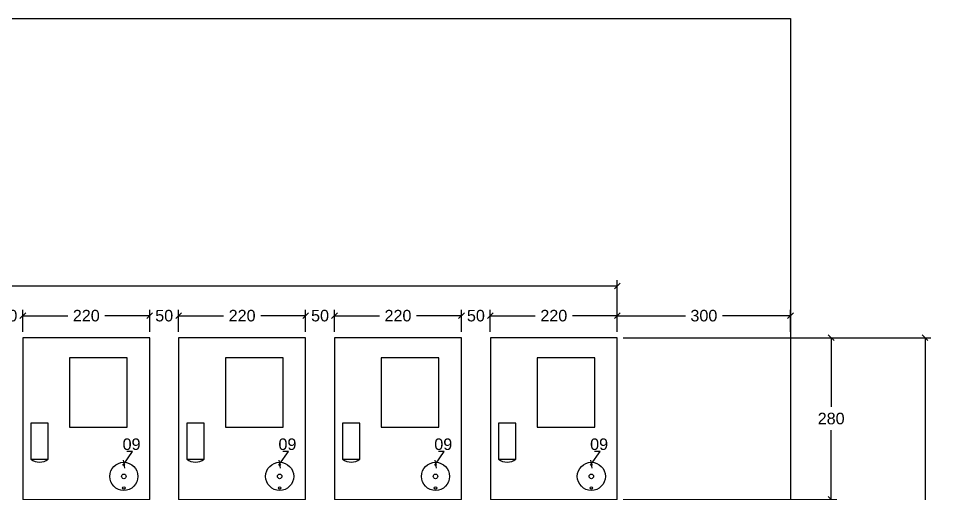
# Model space of a CAD drawing. Header units: millimetres. Extents: x 425 to 646, y 332 to 411.
# Drawn here: x 462.55 to 464.151, y 347.58 to 348.403 of the extents above; entities that cross this region are included whole.
import ezdxf

# ---------------------------------------------------------------- set-up
doc = ezdxf.new("R2010")
doc.units = ezdxf.units.MM
for name, color, linetype in [('Alvenaria', 7, 'Continuous'), ('Cotas', 1, 'Continuous'), ('QUADROS', 7, 'Continuous'), ('TXT', 7, 'Continuous')]:
    doc.layers.add(name, color=color, linetype=linetype)
doc.layers.add('VP', color=1, linetype='Continuous', plot=False)
doc.styles.add('ARIAL', font='arial.ttf')
doc.dimstyles.new('10', dxfattribs={"dimtxt": 0.02, "dimasz": 0.01, "dimexe": 0.01, "dimexo": 0.01, "dimgap": 0.09, "dimtad": 0, "dimtih": 1, "dimtoh": 1, "dimdec": 0, "dimlfac": 1000, "dimzin": 0, "dimdsep": 46, "dimtxsty": 'ARIAL', "dimblk": 'OBLIQUE', "dimcen": 0, "dimdle": 0.02, "dimclrt": 7, "dimadec": 0, "dimazin": 0, "dimtfac": 1, "dimtdec": 0, "dimtofl": 0, "dimtmove": 0, "dimatfit": 3, "dimldrblk": 'OBLIQUE', "dimfxl": 0, "dimtolj": 1, "dimtzin": 0, "dimarcsym": 0})
doc.dimstyles.new('RICARDO-1-10', dxfattribs={"dimtxt": 0.02, "dimasz": 0.01, "dimexe": 0.01, "dimexo": 0.01, "dimgap": 0.01, "dimtad": 0, "dimtih": 1, "dimtoh": 1, "dimdec": 0, "dimlfac": 1000, "dimzin": 0, "dimdsep": 46, "dimtxsty": 'ARIAL', "dimblk": 'OBLIQUE', "dimcen": 0, "dimclrt": 4, "dimadec": 0, "dimazin": 0, "dimtfac": 1, "dimtdec": 0, "dimtofl": 0, "dimtmove": 0, "dimatfit": 3, "dimldrblk": 'CLOSEDBLANK', "dimfxl": 0, "dimtolj": 1, "dimtzin": 0, "dimarcsym": 0})

# ---------------------------------------------------------------- blocks, each defined once
blk = doc.blocks.new('_Oblique')
at = {"color": 0, "linetype": 'ByBlock', "lineweight": -2}
blk.add_line((-0.5, -0.5), (0.5, 0.5), dxfattribs=at)
blk = doc.blocks.new('*D68')
at = {"layer": 'DEFPOINTS', "color": 0, "transparency": 16777216}
for p in [(463.3672, 347.8883), (463.3172, 347.8501), (463.3672, 347.8501)]:
    blk.add_point(p, dxfattribs=at)
at = {"layer": 'TXT', "color": 0, "lineweight": -2, "transparency": 16777216}
for p, q in [((463.3172, 347.8601), (463.3172, 347.8983)), ((463.3672, 347.8601), (463.3672, 347.8983)), ((463.3172, 347.8883), (463.3072, 347.8883)), ((463.3672, 347.8883), (463.3772, 347.8883))]:
    blk.add_line(p, q, dxfattribs=at)
at = {"layer": 'TXT', "color": 0, "lineweight": -2, "transparency": 16777216, "xscale": 0.01, "yscale": 0.01, "zscale": 0.01}
blk.add_blockref('_Oblique', (463.3172, 347.8883), dxfattribs=at)
at = {"layer": 'TXT', "color": 0, "lineweight": -2, "transparency": 16777216, "xscale": 0.01, "yscale": 0.01, "zscale": 0.01, "rotation": 180}
blk.add_blockref('_Oblique', (463.3672, 347.8883), dxfattribs=at)
at = {"layer": 'TXT', "color": 4, "transparency": 16777216, "insert": (463.3422, 347.8883), "char_height": 0.02, "attachment_point": 5, "style": 'ARIAL'}
blk.add_mtext('\\A1;50', dxfattribs=at)
blk = doc.blocks.new('_ClosedBlank')
at = {"color": 0, "linetype": 'ByBlock', "lineweight": -2}
for p, q in [((-1, 0.17), (0, 0)), ((-1, 0.17), (-1, -0.17)), ((0, 0), (-1, -0.17))]:
    blk.add_line(p, q, dxfattribs=at)
blk = doc.blocks.new('*D69')
at = {"layer": 'DEFPOINTS', "color": 0, "transparency": 16777216}
for p in [(463.5872, 347.8883), (463.3672, 347.8501), (463.5872, 347.8501)]:
    blk.add_point(p, dxfattribs=at)
at = {"layer": 'TXT', "color": 0, "lineweight": -2, "transparency": 16777216}
for p, q in [((463.3672, 347.8601), (463.3672, 347.8983)), ((463.5872, 347.8601), (463.5872, 347.8983)), ((463.3672, 347.8883), (463.445, 347.8883)), ((463.5872, 347.8883), (463.5095, 347.8883))]:
    blk.add_line(p, q, dxfattribs=at)
at = {"layer": 'TXT', "color": 0, "lineweight": -2, "transparency": 16777216, "xscale": 0.01, "yscale": 0.01, "zscale": 0.01, "rotation": 180}
blk.add_blockref('_Oblique', (463.3672, 347.8883), dxfattribs=at)
at = {"layer": 'TXT', "color": 0, "lineweight": -2, "transparency": 16777216, "xscale": 0.01, "yscale": 0.01, "zscale": 0.01}
blk.add_blockref('_Oblique', (463.5872, 347.8883), dxfattribs=at)
at = {"layer": 'TXT', "color": 4, "transparency": 16777216, "insert": (463.4772, 347.8883), "char_height": 0.02, "attachment_point": 5, "style": 'ARIAL'}
blk.add_mtext('\\A1;220', dxfattribs=at)
blk = doc.blocks.new('*D87')
at = {"layer": 'DEFPOINTS', "color": 0, "transparency": 16777216}
for p in [(462.5572, 347.8883), (462.5072, 347.8501), (462.5572, 347.8501)]:
    blk.add_point(p, dxfattribs=at)
at = {"layer": 'TXT', "color": 0, "lineweight": -2, "transparency": 16777216}
for p, q in [((462.5072, 347.8601), (462.5072, 347.8983)), ((462.5572, 347.8601), (462.5572, 347.8983)), ((462.5072, 347.8883), (462.4972, 347.8883)), ((462.5572, 347.8883), (462.5672, 347.8883))]:
    blk.add_line(p, q, dxfattribs=at)
at = {"layer": 'TXT', "color": 0, "lineweight": -2, "transparency": 16777216, "xscale": 0.01, "yscale": 0.01, "zscale": 0.01}
blk.add_blockref('_Oblique', (462.5072, 347.8883), dxfattribs=at)
at = {"layer": 'TXT', "color": 0, "lineweight": -2, "transparency": 16777216, "xscale": 0.01, "yscale": 0.01, "zscale": 0.01, "rotation": 180}
blk.add_blockref('_Oblique', (462.5572, 347.8883), dxfattribs=at)
at = {"layer": 'TXT', "color": 4, "transparency": 16777216, "insert": (462.5322, 347.8883), "char_height": 0.02, "attachment_point": 5, "style": 'ARIAL'}
blk.add_mtext('\\A1;50', dxfattribs=at)
blk = doc.blocks.new('*D88')
at = {"layer": 'DEFPOINTS', "color": 0, "transparency": 16777216}
for p in [(462.7772, 347.8883), (462.5572, 347.8501), (462.7772, 347.8501)]:
    blk.add_point(p, dxfattribs=at)
at = {"layer": 'TXT', "color": 0, "lineweight": -2, "transparency": 16777216}
for p, q in [((462.5572, 347.8601), (462.5572, 347.8983)), ((462.7772, 347.8601), (462.7772, 347.8983)), ((462.5572, 347.8883), (462.635, 347.8883)), ((462.7772, 347.8883), (462.6995, 347.8883))]:
    blk.add_line(p, q, dxfattribs=at)
at = {"layer": 'TXT', "color": 0, "lineweight": -2, "transparency": 16777216, "xscale": 0.01, "yscale": 0.01, "zscale": 0.01, "rotation": 180}
blk.add_blockref('_Oblique', (462.5572, 347.8883), dxfattribs=at)
at = {"layer": 'TXT', "color": 0, "lineweight": -2, "transparency": 16777216, "xscale": 0.01, "yscale": 0.01, "zscale": 0.01}
blk.add_blockref('_Oblique', (462.7772, 347.8883), dxfattribs=at)
at = {"layer": 'TXT', "color": 4, "transparency": 16777216, "insert": (462.6672, 347.8883), "char_height": 0.02, "attachment_point": 5, "style": 'ARIAL'}
blk.add_mtext('\\A1;220', dxfattribs=at)
blk = doc.blocks.new('*D89')
at = {"layer": 'DEFPOINTS', "color": 0, "transparency": 16777216}
for p in [(462.8272, 347.8883), (462.7772, 347.8501), (462.8272, 347.8501)]:
    blk.add_point(p, dxfattribs=at)
at = {"layer": 'TXT', "color": 0, "lineweight": -2, "transparency": 16777216}
for p, q in [((462.7772, 347.8601), (462.7772, 347.8983)), ((462.8272, 347.8601), (462.8272, 347.8983)), ((462.7772, 347.8883), (462.7672, 347.8883)), ((462.8272, 347.8883), (462.8372, 347.8883))]:
    blk.add_line(p, q, dxfattribs=at)
at = {"layer": 'TXT', "color": 0, "lineweight": -2, "transparency": 16777216, "xscale": 0.01, "yscale": 0.01, "zscale": 0.01}
blk.add_blockref('_Oblique', (462.7772, 347.8883), dxfattribs=at)
at = {"layer": 'TXT', "color": 0, "lineweight": -2, "transparency": 16777216, "xscale": 0.01, "yscale": 0.01, "zscale": 0.01, "rotation": 180}
blk.add_blockref('_Oblique', (462.8272, 347.8883), dxfattribs=at)
at = {"layer": 'TXT', "color": 4, "transparency": 16777216, "insert": (462.8022, 347.8883), "char_height": 0.02, "attachment_point": 5, "style": 'ARIAL'}
blk.add_mtext('\\A1;50', dxfattribs=at)
blk = doc.blocks.new('*D90')
at = {"layer": 'DEFPOINTS', "color": 0, "transparency": 16777216}
for p in [(463.0472, 347.8883), (462.8272, 347.8501), (463.0472, 347.8501)]:
    blk.add_point(p, dxfattribs=at)
at = {"layer": 'TXT', "color": 0, "lineweight": -2, "transparency": 16777216}
for p, q in [((462.8272, 347.8601), (462.8272, 347.8983)), ((463.0472, 347.8601), (463.0472, 347.8983)), ((462.8272, 347.8883), (462.905, 347.8883)), ((463.0472, 347.8883), (462.9695, 347.8883))]:
    blk.add_line(p, q, dxfattribs=at)
at = {"layer": 'TXT', "color": 0, "lineweight": -2, "transparency": 16777216, "xscale": 0.01, "yscale": 0.01, "zscale": 0.01, "rotation": 180}
blk.add_blockref('_Oblique', (462.8272, 347.8883), dxfattribs=at)
at = {"layer": 'TXT', "color": 0, "lineweight": -2, "transparency": 16777216, "xscale": 0.01, "yscale": 0.01, "zscale": 0.01}
blk.add_blockref('_Oblique', (463.0472, 347.8883), dxfattribs=at)
at = {"layer": 'TXT', "color": 4, "transparency": 16777216, "insert": (462.9372, 347.8883), "char_height": 0.02, "attachment_point": 5, "style": 'ARIAL'}
blk.add_mtext('\\A1;220', dxfattribs=at)
blk = doc.blocks.new('*D91')
at = {"layer": 'DEFPOINTS', "color": 0, "transparency": 16777216}
for p in [(463.0972, 347.8883), (463.0472, 347.8501), (463.0972, 347.8501)]:
    blk.add_point(p, dxfattribs=at)
at = {"layer": 'TXT', "color": 0, "lineweight": -2, "transparency": 16777216}
for p, q in [((463.0472, 347.8601), (463.0472, 347.8983)), ((463.0972, 347.8601), (463.0972, 347.8983)), ((463.0472, 347.8883), (463.0372, 347.8883)), ((463.0972, 347.8883), (463.1072, 347.8883))]:
    blk.add_line(p, q, dxfattribs=at)
at = {"layer": 'TXT', "color": 0, "lineweight": -2, "transparency": 16777216, "xscale": 0.01, "yscale": 0.01, "zscale": 0.01}
blk.add_blockref('_Oblique', (463.0472, 347.8883), dxfattribs=at)
at = {"layer": 'TXT', "color": 0, "lineweight": -2, "transparency": 16777216, "xscale": 0.01, "yscale": 0.01, "zscale": 0.01, "rotation": 180}
blk.add_blockref('_Oblique', (463.0972, 347.8883), dxfattribs=at)
at = {"layer": 'TXT', "color": 4, "transparency": 16777216, "insert": (463.0722, 347.8883), "char_height": 0.02, "attachment_point": 5, "style": 'ARIAL'}
blk.add_mtext('\\A1;50', dxfattribs=at)
blk = doc.blocks.new('*D92')
at = {"layer": 'DEFPOINTS', "color": 0, "transparency": 16777216}
for p in [(463.3172, 347.8883), (463.0972, 347.8501), (463.3172, 347.8501)]:
    blk.add_point(p, dxfattribs=at)
at = {"layer": 'TXT', "color": 0, "lineweight": -2, "transparency": 16777216}
for p, q in [((463.0972, 347.8601), (463.0972, 347.8983)), ((463.3172, 347.8601), (463.3172, 347.8983)), ((463.0972, 347.8883), (463.175, 347.8883)), ((463.3172, 347.8883), (463.2395, 347.8883))]:
    blk.add_line(p, q, dxfattribs=at)
at = {"layer": 'TXT', "color": 0, "lineweight": -2, "transparency": 16777216, "xscale": 0.01, "yscale": 0.01, "zscale": 0.01, "rotation": 180}
blk.add_blockref('_Oblique', (463.0972, 347.8883), dxfattribs=at)
at = {"layer": 'TXT', "color": 0, "lineweight": -2, "transparency": 16777216, "xscale": 0.01, "yscale": 0.01, "zscale": 0.01}
blk.add_blockref('_Oblique', (463.3172, 347.8883), dxfattribs=at)
at = {"layer": 'TXT', "color": 4, "transparency": 16777216, "insert": (463.2072, 347.8883), "char_height": 0.02, "attachment_point": 5, "style": 'ARIAL'}
blk.add_mtext('\\A1;220', dxfattribs=at)
blk = doc.blocks.new('*D93')
at = {"layer": 'DEFPOINTS', "color": 0, "transparency": 16777216}
for p in [(463.5872, 347.8501), (463.5872, 347.5701), (463.9577, 347.5701)]:
    blk.add_point(p, dxfattribs=at)
at = {"layer": 'TXT', "color": 0, "lineweight": -2, "transparency": 16777216}
for p, q in [((463.5972, 347.8501), (463.9677, 347.8501)), ((463.9577, 347.8501), (463.9577, 347.7303)), ((463.9577, 347.5701), (463.9577, 347.6898)), ((463.5972, 347.5701), (463.9677, 347.5701))]:
    blk.add_line(p, q, dxfattribs=at)
at = {"layer": 'TXT', "color": 0, "lineweight": -2, "transparency": 16777216, "xscale": 0.01, "yscale": 0.01, "zscale": 0.01}
for p, rotation in [((463.9577, 347.8501), 90), ((463.9577, 347.5701), 270)]:
    blk.add_blockref('_Oblique', p, dxfattribs=dict(at, rotation=rotation))
at = {"layer": 'TXT', "color": 4, "transparency": 16777216, "insert": (463.9577, 347.7101), "char_height": 0.02, "attachment_point": 5, "style": 'ARIAL'}
blk.add_mtext('\\A1;280', dxfattribs=at)
blk = doc.blocks.new('*D99')
at = {"layer": 'DEFPOINTS', "color": 0, "transparency": 16777216}
for p in [(463.9303, 347.8501), (463.9303, 346.2031), (464.1203, 346.2031)]:
    blk.add_point(p, dxfattribs=at)
at = {"layer": 'TXT', "color": 0, "lineweight": -2, "transparency": 16777216}
for p, q in [((463.9403, 347.8501), (464.1303, 347.8501)), ((464.1203, 347.8501), (464.1203, 347.0468)), ((464.1203, 346.2031), (464.1203, 347.0063)), ((463.9403, 346.2031), (464.1303, 346.2031))]:
    blk.add_line(p, q, dxfattribs=at)
at = {"layer": 'TXT', "color": 0, "lineweight": -2, "transparency": 16777216, "xscale": 0.01, "yscale": 0.01, "zscale": 0.01}
for p, rotation in [((464.1203, 347.8501), 90), ((464.1203, 346.2031), 270)]:
    blk.add_blockref('_Oblique', p, dxfattribs=dict(at, rotation=rotation))
at = {"layer": 'TXT', "color": 4, "transparency": 16777216, "insert": (464.1203, 347.0266), "char_height": 0.02, "attachment_point": 5, "style": 'ARIAL'}
blk.add_mtext('\\A1;1647', dxfattribs=at)
blk = doc.blocks.new('*D101')
at = {"layer": 'DEFPOINTS', "color": 0, "transparency": 16777216}
for p in [(463.8872, 347.8883), (463.5872, 347.8501), (463.8872, 347.8501)]:
    blk.add_point(p, dxfattribs=at)
at = {"layer": 'TXT', "color": 0, "lineweight": -2, "transparency": 16777216}
for p, q in [((463.5872, 347.8601), (463.5872, 347.8983)), ((463.8872, 347.8601), (463.8872, 347.8983)), ((463.5872, 347.8883), (463.7052, 347.8883)), ((463.8872, 347.8883), (463.7693, 347.8883))]:
    blk.add_line(p, q, dxfattribs=at)
at = {"layer": 'TXT', "color": 0, "lineweight": -2, "transparency": 16777216, "xscale": 0.01, "yscale": 0.01, "zscale": 0.01, "rotation": 180}
blk.add_blockref('_Oblique', (463.5872, 347.8883), dxfattribs=at)
at = {"layer": 'TXT', "color": 0, "lineweight": -2, "transparency": 16777216, "xscale": 0.01, "yscale": 0.01, "zscale": 0.01}
blk.add_blockref('_Oblique', (463.8872, 347.8883), dxfattribs=at)
at = {"layer": 'TXT', "color": 4, "transparency": 16777216, "insert": (463.7372, 347.8883), "char_height": 0.02, "attachment_point": 5, "style": 'ARIAL'}
blk.add_mtext('\\A1;300', dxfattribs=at)
blk = doc.blocks.new('*D110')
at = {"layer": 'DEFPOINTS', "color": 0, "transparency": 16777216}
for p in [(463.5872, 347.9397), (460.6667, 347.8501), (463.5872, 347.8501)]:
    blk.add_point(p, dxfattribs=at)
at = {"layer": 'VP', "color": 0, "lineweight": -2, "transparency": 16777216}
for p, q in [((460.6667, 347.8601), (460.6667, 347.9497)), ((460.6667, 347.9397), (462.0889, 347.9397)), ((463.5872, 347.9397), (462.1651, 347.9397)), ((463.5872, 347.8601), (463.5872, 347.9497))]:
    blk.add_line(p, q, dxfattribs=at)
at = {"layer": 'VP', "color": 0, "lineweight": -2, "transparency": 16777216, "xscale": 0.01, "yscale": 0.01, "zscale": 0.01, "rotation": 180}
blk.add_blockref('_Oblique', (460.6667, 347.9397), dxfattribs=at)
at = {"layer": 'VP', "color": 0, "lineweight": -2, "transparency": 16777216, "xscale": 0.01, "yscale": 0.01, "zscale": 0.01}
blk.add_blockref('_Oblique', (463.5872, 347.9397), dxfattribs=at)
at = {"layer": 'VP', "color": 4, "transparency": 16777216, "insert": (462.127, 347.9397), "char_height": 0.02, "attachment_point": 5, "style": 'ARIAL'}
blk.add_mtext('\\A1;2921', dxfattribs=at)

msp = doc.modelspace()

# ---------------------------------------------------------------- linework, layer by layer
at = {"layer": 'Alvenaria'}
msp.add_lwpolyline([(459.74703, 346.20305), (459.74703, 348.40305), (463.58724, 348.40305), (463.88724, 348.40305), (463.88724, 346.20305)], dxfattribs=at)
at = {"layer": 'QUADROS', "color": 7}
for points in [[(462.55724, 347.57005), (462.77724, 347.57005), (462.77724, 347.85005), (462.55724, 347.85005)], [(462.82724, 347.57005), (463.04724, 347.57005), (463.04724, 347.85005), (462.82724, 347.85005)], [(463.09724, 347.57005), (463.31724, 347.57005), (463.31724, 347.85005), (463.09724, 347.85005)], [(463.36724, 347.57005), (463.58724, 347.57005), (463.58724, 347.85005), (463.36724, 347.85005)], [(462.63824, 347.69505), (462.73824, 347.69505), (462.73824, 347.81505), (462.63824, 347.81505)], [(462.90824, 347.69505), (463.00824, 347.69505), (463.00824, 347.81505), (462.90824, 347.81505)], [(463.17824, 347.69505), (463.27824, 347.69505), (463.27824, 347.81505), (463.17824, 347.81505)], [(463.44824, 347.69505), (463.54824, 347.69505), (463.54824, 347.81505), (463.44824, 347.81505)], [(462.57134, 347.64005), (462.60134, 347.64005), (462.60134, 347.70205), (462.57134, 347.70205)], [(462.84134, 347.64005), (462.87134, 347.64005), (462.87134, 347.70205), (462.84134, 347.70205)], [(463.11134, 347.64005), (463.14134, 347.64005), (463.14134, 347.70205), (463.11134, 347.70205)], [(463.38134, 347.64005), (463.41134, 347.64005), (463.41134, 347.70205), (463.38134, 347.70205)]]:
    msp.add_lwpolyline(points, close=True, dxfattribs=at)
for centre, radius in [((462.73224, 347.61005), 0.0244), ((463.00224, 347.61005), 0.0244), ((463.27224, 347.61005), 0.0244), ((463.54224, 347.61005), 0.0244), ((462.73224, 347.63005), 0.0012), ((463.00224, 347.63005), 0.0012), ((463.27224, 347.63005), 0.0012), ((463.54224, 347.63005), 0.0012), ((462.73224, 347.61005), 0.004), ((463.00224, 347.61005), 0.004), ((463.27224, 347.61005), 0.004), ((463.54224, 347.61005), 0.004), ((462.73224, 347.59005), 0.00216), ((462.73224, 347.59005), 0.00216), ((462.73224, 347.59005), 0.00216), ((463.00224, 347.59005), 0.00216), ((463.00224, 347.59005), 0.00216), ((463.00224, 347.59005), 0.00216), ((463.27224, 347.59005), 0.00216), ((463.27224, 347.59005), 0.00216), ((463.27224, 347.59005), 0.00216), ((463.54224, 347.59005), 0.00216), ((463.54224, 347.59005), 0.00216), ((463.54224, 347.59005), 0.00216)]:
    msp.add_circle(centre, radius, dxfattribs=at)
for centre in [(462.58634, 347.6585), (462.85634, 347.6585), (463.12634, 347.6585), (463.39634, 347.6585)]:
    msp.add_arc(centre, 0.02378, 230.88257, 309.11743, dxfattribs=at)

# ---------------------------------------------------------------- texts
at = {"layer": 'Cotas', "color": 7, "linetype": 'Continuous', "lineweight": 0, "char_height": 0.02, "attachment_point": 9, "style": 'ARIAL'}
for insert in [(462.76121, 347.65545), (463.03121, 347.65545), (463.30121, 347.65545), (463.57121, 347.65545)]:
    msp.add_mtext('09', dxfattribs=dict(at, insert=insert))

# ---------------------------------------------------------------- dimensions: what is measured, and where the dimension line sits
at = {"layer": 'TXT'}
for base, p1, p2, picture, middle in [((462.55724, 347.88826), (462.50724, 347.85005), (462.55724, 347.85005), '*D87', (462.53224, 347.88826)), ((462.77724, 347.88826), (462.55724, 347.85005), (462.77724, 347.85005), '*D88', (462.66724, 347.88826)), ((462.82724, 347.88826), (462.77724, 347.85005), (462.82724, 347.85005), '*D89', (462.80224, 347.88826)), ((463.04724, 347.88826), (462.82724, 347.85005), (463.04724, 347.85005), '*D90', (462.93724, 347.88826)), ((463.09724, 347.88826), (463.04724, 347.85005), (463.09724, 347.85005), '*D91', (463.07224, 347.88826)), ((463.31724, 347.88826), (463.09724, 347.85005), (463.31724, 347.85005), '*D92', (463.20724, 347.88826)), ((463.36724, 347.88826), (463.31724, 347.85005), (463.36724, 347.85005), '*D68', (463.34224, 347.88826)), ((463.58724, 347.88826), (463.36724, 347.85005), (463.58724, 347.85005), '*D69', (463.47724, 347.88826))]:
    dim = msp.add_linear_dim(base=base, p1=p1, p2=p2, dimstyle='RICARDO-1-10', override={"dimtmove": 1}, dxfattribs=at)
    dim.commit()
    dim.dimension.update_dxf_attribs({"geometry": picture, "text_midpoint": middle})
dim = msp.add_linear_dim(base=(463.88724, 347.88826), p1=(463.58724, 347.85005), p2=(463.88724, 347.85005), dimstyle='RICARDO-1-10', dxfattribs=at)
dim.commit()
dim.dimension.update_dxf_attribs({"geometry": '*D101', "text_midpoint": (463.73724, 347.88826)})
for base, p1, p2, picture, middle in [((463.95769, 347.57005), (463.58724, 347.85005), (463.58724, 347.57005), '*D93', (463.95769, 347.71005)), ((464.12035, 346.20305), (463.93035, 347.85005), (463.93035, 346.20305), '*D99', (464.12035, 347.02655))]:
    dim = msp.add_linear_dim(base=base, p1=p1, p2=p2, angle=90, dimstyle='RICARDO-1-10', dxfattribs=at)
    dim.commit()
    dim.dimension.update_dxf_attribs({"geometry": picture, "text_midpoint": middle})
at = {"layer": 'VP', "color": 7}
dim = msp.add_linear_dim(base=(463.58724, 347.93974), p1=(460.66673, 347.85005), p2=(463.58724, 347.85005), dimstyle='RICARDO-1-10', dxfattribs=at)
dim.commit()
dim.dimension.update_dxf_attribs({"geometry": '*D110', "text_midpoint": (462.12699, 347.93974)})

# ---------------------------------------------------------------- leaders
at = {"layer": 'Cotas', "linetype": 'Continuous', "lineweight": 0}
for points in [[(462.73208, 347.63124), (462.74748, 347.65305), (462.73748, 347.65305)], [(463.00208, 347.63124), (463.01748, 347.65305), (463.00748, 347.65305)], [(463.27208, 347.63124), (463.28748, 347.65305), (463.27748, 347.65305)], [(463.54208, 347.63124), (463.55748, 347.65305), (463.54748, 347.65305)]]:
    msp.add_leader(points, dimstyle='10', dxfattribs=at)

doc.saveas('drawing.dxf')
